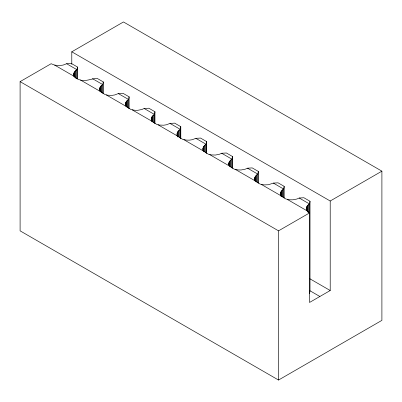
<?xml version="1.0" encoding="UTF-8"?>
<svg xmlns="http://www.w3.org/2000/svg" width="402" height="402" viewBox="0 0 402 402"><rect width="100%" height="100%" fill="white"/><g stroke="black" fill="none" stroke-linecap="round" stroke-linejoin="round"><path stroke-width="0.6" d="M71.787 64.315L71.787 51.798L123.469 21.954L381.9 171.157L381.9 320.364L278.531 380.046L20.1 230.843L20.1 81.636L51.109 63.732L54.667 65.104L58.863 65.586L63.059 65.104L66.616 63.732L71.325 63.466L77.415 66.983L76.953 69.702C71.496 72.591 73.737 78.259 79.224 79.661C85.294 82.224 91.199 78.43 97.168 78.385L103.259 81.902L103.259 93.797M99.585 90.349C99.188 87.927 100.706 85.706 102.796 84.621L103.259 81.902M125.429 105.269C125.032 102.852 126.55 100.626 128.64 99.54L129.102 96.822L123.012 93.309L118.304 93.576L114.746 94.947L111.982 95.374L107.711 95.214L105.068 94.581L100.42 91.52L80.511 80.023M151.273 120.188C150.871 117.771 152.393 115.545 154.484 114.459L154.941 111.741L148.856 108.228L144.147 108.495L141.876 109.5L137.826 110.294L134.961 110.294L130.911 109.5L126.263 106.44L106.354 94.947M177.116 135.735C176.614 133.127 177.97 130.544 180.327 129.384L180.784 126.665L174.699 123.148L169.991 123.414L166.433 124.786L163.669 125.213L159.398 125.052L156.755 124.419L152.107 121.359L132.198 109.867M202.955 150.031C202.558 147.609 204.08 145.383 206.171 144.303L206.628 141.584L200.538 138.067L195.829 138.333L192.277 139.705L189.508 140.132L186.649 140.132L182.598 139.338L177.95 136.278L158.041 124.786M228.798 164.951C228.401 162.529 229.919 160.308 232.009 159.222L232.472 156.504L226.381 152.986L221.673 153.252L219.402 154.262L215.351 155.056L211.085 154.891L208.437 154.262L203.794 151.202L183.885 139.705M209.723 154.624L229.632 166.121L234.281 169.182L238.331 169.976L241.195 169.976L245.245 169.182L247.516 168.177L252.225 167.91L258.315 171.423L257.853 174.141C255.37 175.307 253.536 178.614 255.476 181.041L260.124 184.101L264.174 184.895L268.446 184.734L273.36 183.096L278.068 182.83L284.159 186.342L284.159 198.241M280.485 195.417C279.988 192.809 281.34 190.226 283.696 189.061L284.159 186.342M306.329 209.713C305.932 207.291 307.45 205.065 309.54 203.985L310.002 201.266L303.912 197.749L299.204 198.015L296.932 199.02L292.882 199.814L290.018 199.814L285.968 199.02L281.32 195.96L261.411 184.468M309.54 293.505L310.002 290.787L310.002 201.266M20.1 81.636L278.531 230.838L309.54 212.934L307.163 210.879L306.329 208.457M71.787 51.798L330.213 201L381.9 171.157M330.213 201L330.213 290.52L309.54 302.46L309.54 203.985L299.204 198.015M66.616 63.732L76.953 69.702L76.953 78.465M92.46 78.651L102.796 84.621L102.796 93.385M118.304 93.576L128.64 99.54L128.64 108.304M144.147 108.495L154.484 114.459L154.484 123.228M169.991 123.414L180.327 129.384L180.327 138.77M195.829 138.333L206.171 144.303L206.171 153.067M221.673 153.252L232.009 159.222L232.009 167.986M247.516 168.177L257.853 174.141L257.853 182.905M273.36 183.096L283.696 189.061L283.696 197.829M54.667 65.104L74.576 76.601M235.567 169.549L255.476 181.041M287.254 199.387L307.163 210.879M309.585 278.611L330.213 290.52M310.002 290.787L319.876 296.49M281.32 195.96L280.485 193.538M229.632 166.121L228.798 163.699M203.794 151.202L202.955 148.78M177.95 136.278L177.116 133.856M152.107 121.359L151.273 118.937M126.263 106.44L125.429 104.017M100.42 91.52L99.585 89.098M308.595 204.608L308.595 212.743M307.796 205.296L307.796 212.181M307.163 206.035L307.163 211.045M306.701 206.819L306.701 210.578M306.424 207.633L306.424 209.512M282.752 189.684L282.752 197.196M281.953 190.372L281.953 196.633M281.32 191.116L281.32 196.126M280.857 191.9L280.857 196.282M280.581 192.714L280.581 195.216M278.531 230.838L278.531 380.046M258.315 171.423L258.315 183.317M256.908 174.764L256.908 182.277M256.114 175.453L256.114 181.714M255.476 176.197L255.476 181.207M255.019 176.98L255.019 180.734M254.737 177.795L254.737 180.92M232.472 156.504L232.472 168.398M231.065 159.845L231.065 167.358M230.271 160.534L230.271 166.795M229.632 161.277L229.632 166.282M229.175 162.061L229.175 165.815M228.894 162.87L228.894 164.75M206.628 141.584L206.628 153.479M205.221 144.926L205.221 152.438M204.427 145.614L204.427 151.876M203.794 146.358L203.794 151.363M203.332 147.142L203.332 150.896M203.05 147.951L203.05 150.454M180.784 126.665L180.784 138.559M179.382 130.007L179.382 137.519M178.583 130.695L178.583 136.951M177.95 131.434L177.95 137.072M177.488 132.218L177.488 136.75M177.207 133.032L177.207 135.936M154.941 111.741L154.941 123.64M153.539 115.083L153.539 122.595M152.74 115.771L152.74 122.032M152.107 116.515L152.107 121.525M151.644 117.299L151.644 121.057M151.363 118.113L151.363 121.017M129.102 96.822L129.102 108.716M127.695 100.163L127.695 107.676M126.896 100.852L126.896 107.113M126.263 101.595L126.263 106.605M125.801 102.379L125.801 106.133M125.524 103.193L125.524 105.696M101.852 85.244L101.852 92.756M101.053 85.933L101.053 92.194M100.42 86.676L100.42 91.681M99.957 87.46L99.957 91.214M99.681 88.269L99.681 90.777M77.415 66.983L77.415 78.877M76.008 70.325L76.008 78.46M75.214 71.013L75.214 77.898M74.576 71.752L74.576 77.39M74.119 72.541L74.119 76.295M73.837 73.35L73.837 76.48"/></g></svg>
